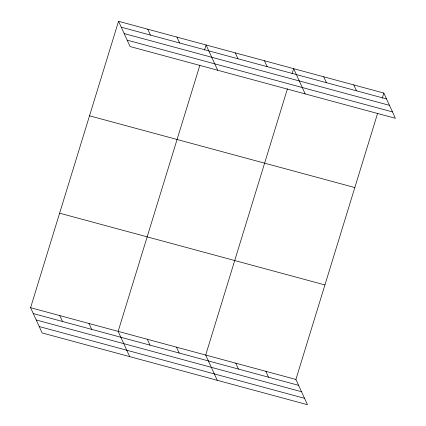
<?xml version="1.0" encoding="UTF-8"?>
<svg xmlns="http://www.w3.org/2000/svg" width="426" height="426" viewBox="0 0 426 426"><rect width="100%" height="100%" fill="white"/><g stroke="black" fill="none" stroke-linecap="round" stroke-linejoin="round"><path stroke-width="0.64" d="M377.654 113.215L295.9 379.449L307.46 404.7L42.153 332.946L30.592 307.694L118.54 21.3L383.847 93.054L395.408 118.306L130.1 46.551L118.54 21.3M199.9 65.141L118.14 331.369L129.706 356.626M204.544 50.018L206.093 44.98L217.654 70.231M287.449 88.821L205.694 355.05L217.255 380.306M292.092 73.698L293.642 68.655L305.202 93.912M382.298 98.092L383.847 93.054M121.234 27.189L386.542 98.944M124.163 33.579L389.47 105.334M127.177 40.161L392.484 111.916M89.519 115.808L354.826 187.562M59.613 213.181L324.921 284.935M30.592 307.694L295.9 379.449M33.287 313.579L298.594 385.333M36.215 319.974L301.517 391.723M39.229 326.556L304.537 398.31M353.777 84.923L356.471 90.807M323.712 76.792L326.407 82.676M264.461 60.764L267.155 66.653M235.274 52.872L237.969 58.761M176.907 37.083L179.602 42.973M147.721 29.192L150.421 35.081M265.829 371.312L268.524 377.202M235.764 363.181L238.459 369.07M176.513 347.158L179.208 353.047M147.327 339.266L150.021 345.151M88.959 323.478L91.654 329.367M59.773 315.586L62.473 321.476"/></g></svg>
